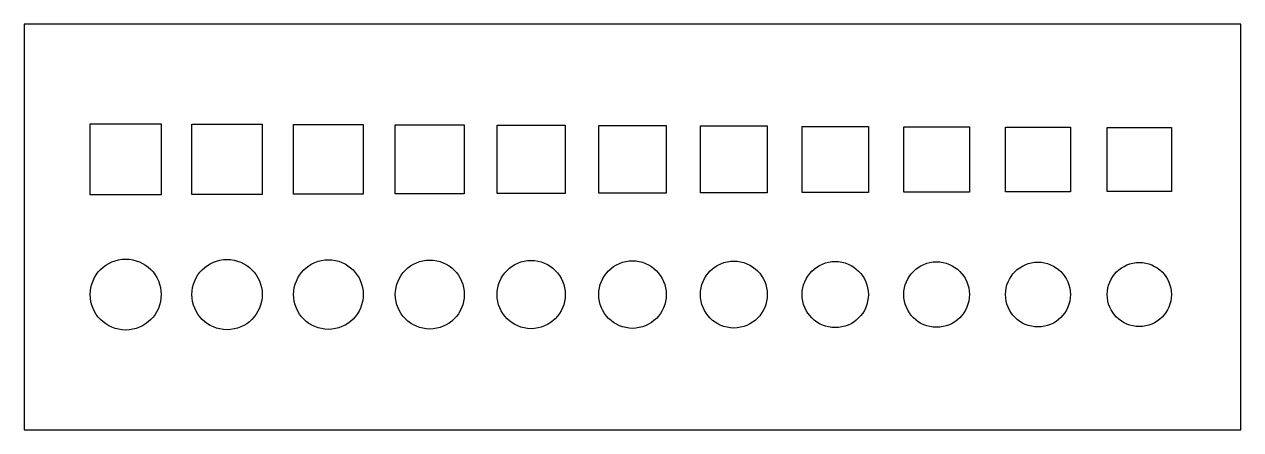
# Model space of a CAD drawing. Header units: millimetres. Extents: x -90 to 90, y -20 to 40.
import ezdxf

# ---------------------------------------------------------------- set-up
doc = ezdxf.new("R2010")
doc.units = ezdxf.units.MM
doc.layers.get('0').update_dxf_attribs({"linetype": 'CONTINUOUS'})

msp = doc.modelspace()

# ---------------------------------------------------------------- linework, layer by layer
for points in [[(90, 40), (-90, 40), (-90, -20), (90, -20)], [(-80.25, 25.25), (-69.75, 25.25), (-69.75, 14.75), (-80.25, 14.75)], [(-65.2, 25.2), (-54.8, 25.2), (-54.8, 14.8), (-65.2, 14.8)], [(-50.15, 25.15), (-39.85, 25.15), (-39.85, 14.85), (-50.15, 14.85)], [(-35.1, 25.1), (-24.9, 25.1), (-24.9, 14.9), (-35.1, 14.9)], [(-20.05, 25.05), (-9.95, 25.05), (-9.95, 14.95), (-20.05, 14.95)], [(-5, 25), (5, 25), (5, 15), (-5, 15)], [(10.05, 24.95), (19.95, 24.95), (19.95, 15.05), (10.05, 15.05)], [(25.1, 24.9), (34.9, 24.9), (34.9, 15.1), (25.1, 15.1)], [(40.15, 24.85), (49.85, 24.85), (49.85, 15.15), (40.15, 15.15)], [(55.2, 24.8), (64.8, 24.8), (64.8, 15.2), (55.2, 15.2)], [(70.25, 24.75), (79.75, 24.75), (79.75, 15.25), (70.25, 15.25)]]:
    msp.add_lwpolyline(points, close=True)
for centre, radius in [((-75, 0), 5.25), ((-60, 0), 5.2), ((-45, 0), 5.15), ((-30, 0), 5.1), ((-15, 0), 5.05), ((0, 0), 5), ((15, 0), 4.95), ((30, 0), 4.9), ((45, 0), 4.85), ((60, 0), 4.8), ((75, 0), 4.75)]:
    msp.add_circle(centre, radius)

doc.saveas('drawing.dxf')
